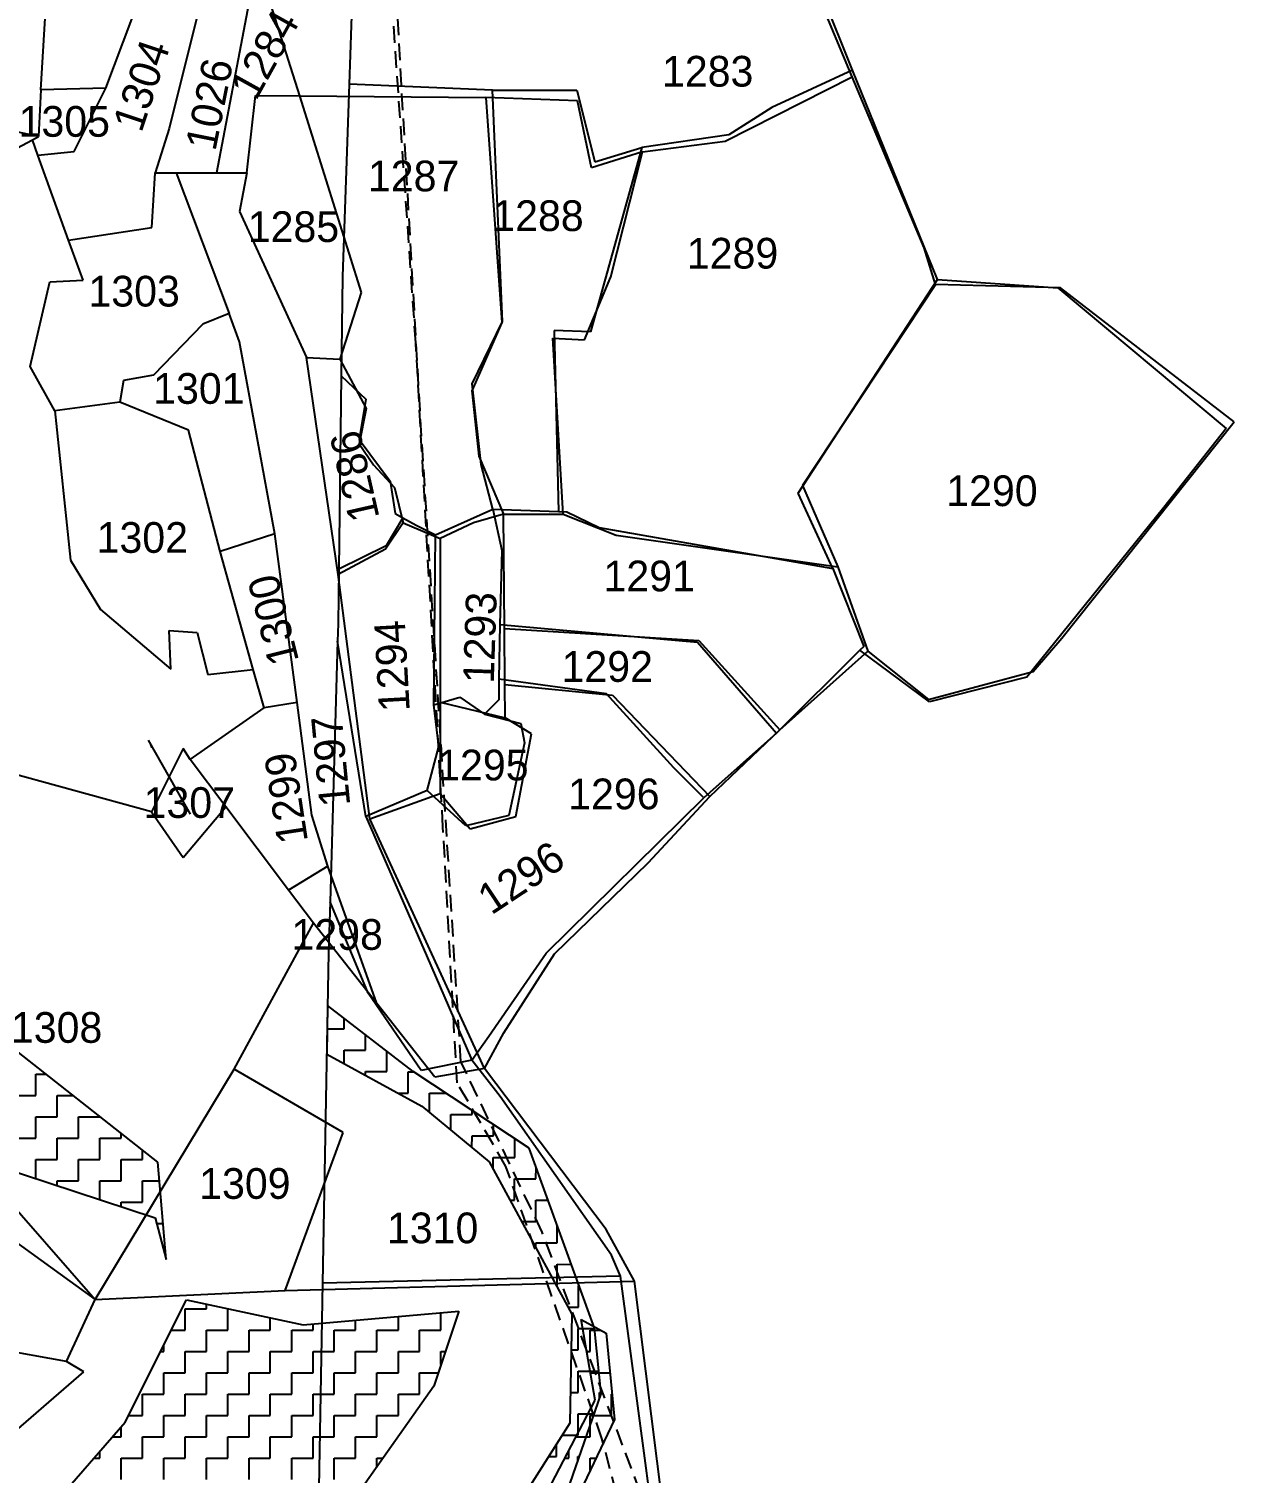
# Model space of a CAD drawing. Header units: metres. Extents: x 291362 to 296970, y 2012513 to 2016467.
# Drawn here: x 293728.5 to 294089.1, y 2013043 to 2013475.1 of the extents above; entities that cross this region are included whole.
import ezdxf
from ezdxf.enums import TextEntityAlignment as Align

# ---------------------------------------------------------------- set-up
doc = ezdxf.new("R2010")
doc.units = ezdxf.units.M
doc.linetypes.add('DASHED', pattern=[0.75, 0.5, -0.25])
for name, color, linetype in [('LINE_FOOTPATH', 1, 'DASHED'), ('OFF', 1, 'Continuous'), ('POLY_HATCH', 12, 'Continuous'), ('POLY_PARCEL', 6, 'Continuous'), ('TEXT_PARCEL', 7, 'Continuous'), ('V_BOUND_LINE', 7, 'Continuous')]:
    doc.layers.add(name, color=color, linetype=linetype)
doc.styles.get("Standard").update_dxf_attribs({"font": 'simplex.shx'})
doc.styles.add('TEXT_MAP', font='')
doc.styles.get('TEXT_MAP').set_extended_font_data('Kruti Dev 050')
doc.dimstyles.get("Standard").update_dxf_attribs({"dimtxt": 0.18, "dimasz": 0.18, "dimexe": 0.18, "dimexo": 0.0625, "dimgap": 0.09, "dimtad": 0, "dimtih": 1, "dimtoh": 1, "dimdec": 4, "dimzin": 0, "dimdsep": 46, "dimtxsty": 'Standard', "dimcen": 0.09, "dimadec": 0, "dimazin": 0, "dimtfac": 1, "dimtdec": 4, "dimtofl": 0, "dimtmove": 0, "dimatfit": 3, "dimfxl": 1, "dimtolj": 1, "dimtzin": 0, "dimarcsym": 0})

msp = doc.modelspace()

# ---------------------------------------------------------------- linework, layer by layer
at = {"layer": 'LINE_FOOTPATH', "ltscale": 10}
for p, q in [((293845.52, 2013360.95), (293835.71, 2013533.13)), ((293844.25, 2013381.17), (293835.73, 2013503.55)), ((293852.38, 2013236.37), (293844.25, 2013381.17)), ((293857.75, 2013166.16), (293845.52, 2013360.95)), ((293856.6, 2013159.83), (293852.38, 2013236.37)), ((293882.07, 2013115.13), (293857.75, 2013166.16)), ((293871.23, 2013134.8), (293856.6, 2013159.83)), ((293899.95, 2013053.44), (293871.23, 2013134.8)), ((293919.35, 2013016.31), (293882.07, 2013115.13)), ((293913.72, 2013000.8), (293899.95, 2013053.44))]:
    msp.add_line(p, q, dxfattribs=at)
at = {"layer": 'OFF'}
for p, q in [((293826.83, 2013532.43), (293824.28, 2013458.53)), ((293824.28, 2013458.53), (293822.3, 2013401.05)), ((293822.3, 2013401.05), (293821.93, 2013371.34)), ((293821.93, 2013371.34), (293821.21, 2013313.48)), ((293821.21, 2013313.48), (293821.01, 2013297.13)), ((293821.01, 2013297.13), (293820.86, 2013291.97)), ((293820.86, 2013291.97), (293818.59, 2013213.93)), ((293818.59, 2013213.93), (293818.14, 2013198.67)), ((293818.14, 2013198.67), (293816.35, 2013099.88)), ((293816.35, 2013099.88), (293814.5, 2012997.27))]:
    msp.add_line(p, q, dxfattribs=at)
at = {"layer": 'POLY_HATCH'}
for p, q in [((293767.07, 2013136.06), (293693.02, 2013194.26)), ((293817.86, 2013182.91), (293817.6, 2013168.42)), ((293843.48, 2013163.17), (293817.86, 2013182.91)), ((293817.6, 2013168.42), (293846.05, 2013152.8)), ((293878.13, 2013140.29), (293843.48, 2013163.17)), ((293846.05, 2013152.8), (293866.21, 2013136.18)), ((293710.49, 2013137.72), (293766.24, 2013119.43)), ((293897.68, 2013086.4), (293878.13, 2013140.29)), ((293769.56, 2013106.96), (293767.07, 2013136.06)), ((293866.21, 2013136.18), (293872.39, 2013124.78)), ((293872.39, 2013124.78), (293890.96, 2013090.56)), ((293766.24, 2013119.43), (293769.56, 2013106.96)), ((293757.28, 2013058.26), (293775.59, 2013094.85)), ((293775.59, 2013094.85), (293810.53, 2013087.36)), ((293810.53, 2013087.36), (293857.12, 2013091.52)), ((293857.12, 2013091.52), (293849.64, 2013069.07)), ((293890.96, 2013090.56), (293890.35, 2013057.94)), ((293897.89, 2013064.91), (293893.73, 2013089.02)), ((293893.73, 2013089.02), (293901.22, 2013084.87)), ((293899.7, 2013066.72), (293897.68, 2013086.4)), ((293901.22, 2013084.87), (293903.72, 2013059.09)), ((293849.64, 2013069.07), (293815.52, 2013020.84)), ((293876.26, 2013023.34), (293897.89, 2013064.91)), ((293888.74, 2013035.16), (293899.7, 2013066.72)), ((293740.64, 2013039.13), (293757.28, 2013058.26)), ((293890.35, 2013057.94), (293874.23, 2013032.61)), ((293903.72, 2013059.09), (293884.58, 2013019.18))]:
    msp.add_line(p, q, dxfattribs=at)
at = {"layer": 'POLY_HATCH', "linetype": 'Continuous'}
for p, q in [((293822.82, 2013175.96), (293822.83, 2013179.08)), ((293817.73, 2013175.97), (293822.82, 2013175.96)), ((293829.19, 2013169.55), (293829.21, 2013174.17)), ((293822.79, 2013165.57), (293822.8, 2013169.57)), ((293822.8, 2013169.57), (293829.19, 2013169.55)), ((293835.57, 2013163.15), (293835.58, 2013169.25)), ((293829.17, 2013162.06), (293829.18, 2013163.16)), ((293829.18, 2013163.16), (293835.57, 2013163.15)), ((293841.94, 2013156.74), (293841.95, 2013163.13)), ((293841.95, 2013163.13), (293843.54, 2013163.13)), ((293730.52, 2013162.4), (293733.56, 2013162.4)), ((293730.52, 2013156.02), (293730.52, 2013162.4)), ((293724.14, 2013156.02), (293730.52, 2013156.02)), ((293736.91, 2013156.02), (293741.68, 2013156.02)), ((293736.91, 2013149.64), (293736.91, 2013156.02)), ((293838.86, 2013156.75), (293841.94, 2013156.74)), ((293848.31, 2013150.94), (293848.33, 2013156.72)), ((293848.33, 2013156.72), (293853.26, 2013156.71)), ((293854.69, 2013145.68), (293854.7, 2013150.32)), ((293854.7, 2013150.32), (293861.09, 2013150.3)), ((293861.09, 2013150.3), (293861.09, 2013151.54)), ((293730.52, 2013149.64), (293736.91, 2013149.64)), ((293730.52, 2013143.25), (293730.52, 2013149.64)), ((293743.29, 2013149.64), (293749.67, 2013149.64)), ((293743.29, 2013143.25), (293743.29, 2013149.64)), ((293749.67, 2013149.64), (293749.67, 2013149.74)), ((293867.46, 2013143.9), (293867.47, 2013147.33)), ((293724.14, 2013143.25), (293730.52, 2013143.25)), ((293736.91, 2013143.25), (293743.29, 2013143.25)), ((293736.91, 2013136.87), (293736.91, 2013143.25)), ((293749.67, 2013143.25), (293756.05, 2013143.25)), ((293749.67, 2013136.87), (293749.67, 2013143.25)), ((293756.05, 2013143.25), (293756.05, 2013144.72)), ((293861.06, 2013140.42), (293861.07, 2013143.91)), ((293861.07, 2013143.91), (293867.46, 2013143.9)), ((293873.83, 2013137.49), (293873.85, 2013143.12)), ((293762.43, 2013136.87), (293762.43, 2013139.7)), ((293867.43, 2013133.92), (293867.44, 2013137.51)), ((293867.44, 2013137.51), (293873.83, 2013137.49)), ((293730.52, 2013136.87), (293736.91, 2013136.87)), ((293730.52, 2013131.15), (293730.52, 2013136.87)), ((293743.29, 2013136.87), (293749.67, 2013136.87)), ((293743.29, 2013130.49), (293743.29, 2013136.87)), ((293756.05, 2013136.87), (293762.43, 2013136.87)), ((293756.05, 2013130.49), (293756.05, 2013136.87)), ((293880.2, 2013131.09), (293880.21, 2013134.56)), ((293736.91, 2013130.49), (293743.29, 2013130.49)), ((293736.91, 2013129.05), (293736.91, 2013130.49)), ((293749.67, 2013130.49), (293756.05, 2013130.49)), ((293749.67, 2013124.87), (293749.67, 2013130.49)), ((293762.43, 2013130.49), (293767.55, 2013130.49)), ((293762.43, 2013124.11), (293762.43, 2013130.49)), ((293873.8, 2013124.71), (293873.82, 2013131.1)), ((293873.82, 2013131.1), (293880.2, 2013131.09)), ((293872.43, 2013124.72), (293873.8, 2013124.71)), ((293880.17, 2013118.31), (293880.19, 2013124.7)), ((293880.19, 2013124.7), (293883.79, 2013124.69)), ((293756.05, 2013124.11), (293762.43, 2013124.11)), ((293756.05, 2013122.77), (293756.05, 2013124.11)), ((293766.69, 2013117.73), (293768.64, 2013117.73)), ((293875.9, 2013118.32), (293880.17, 2013118.31)), ((293886.54, 2013111.9), (293886.56, 2013117.07)), ((293768.81, 2013111.34), (293769.19, 2013111.34)), ((293768.81, 2013109.76), (293768.81, 2013111.34)), ((293880.15, 2013111.92), (293886.54, 2013111.9)), ((293880.15, 2013110.48), (293880.15, 2013111.92)), ((293886.51, 2013099.13), (293886.53, 2013105.51)), ((293886.53, 2013105.51), (293890.75, 2013105.5)), ((293886.31, 2013099.13), (293886.51, 2013099.13)), ((293892.88, 2013092.72), (293892.9, 2013099.11)), ((293892.9, 2013099.11), (293893.07, 2013099.11)), ((293775.2, 2013092.2), (293781.58, 2013092.2)), ((293775.2, 2013085.82), (293775.2, 2013092.2)), ((293781.58, 2013092.2), (293781.58, 2013093.56)), ((293787.96, 2013085.82), (293787.96, 2013092.2)), ((293839.02, 2013085.82), (293839.02, 2013089.9)), ((293851.78, 2013085.82), (293851.78, 2013091.04)), ((293889.78, 2013092.73), (293892.88, 2013092.72)), ((293771.07, 2013085.82), (293775.2, 2013085.82)), ((293781.58, 2013085.82), (293787.96, 2013085.82)), ((293781.58, 2013079.43), (293781.58, 2013085.82)), ((293794.34, 2013085.82), (293800.72, 2013085.82)), ((293794.34, 2013079.43), (293794.34, 2013085.82)), ((293800.72, 2013085.82), (293800.72, 2013089.46)), ((293807.11, 2013085.82), (293813.49, 2013085.82)), ((293807.11, 2013079.43), (293807.11, 2013085.82)), ((293813.49, 2013085.82), (293813.49, 2013087.63)), ((293819.87, 2013085.82), (293826.25, 2013085.82)), ((293819.87, 2013079.43), (293819.87, 2013085.82)), ((293826.25, 2013085.82), (293826.25, 2013088.76)), ((293832.63, 2013085.82), (293839.02, 2013085.82)), ((293832.63, 2013079.43), (293832.63, 2013085.82)), ((293845.4, 2013085.82), (293851.78, 2013085.82)), ((293845.4, 2013079.43), (293845.4, 2013085.82)), ((293892.85, 2013079.94), (293892.87, 2013086.33)), ((293892.87, 2013086.33), (293897.69, 2013086.32)), ((293896.45, 2013085.82), (293899.51, 2013085.82)), ((293896.45, 2013079.43), (293896.45, 2013085.82)), ((293768.81, 2013079.43), (293768.81, 2013081.31)), ((293767.88, 2013079.43), (293768.81, 2013079.43)), ((293775.2, 2013079.43), (293781.58, 2013079.43)), ((293775.2, 2013073.05), (293775.2, 2013079.43)), ((293787.96, 2013079.43), (293794.34, 2013079.43)), ((293787.96, 2013073.05), (293787.96, 2013079.43)), ((293800.72, 2013079.43), (293807.11, 2013079.43)), ((293800.72, 2013073.05), (293800.72, 2013079.43)), ((293813.49, 2013079.43), (293819.87, 2013079.43)), ((293813.49, 2013073.05), (293813.49, 2013079.43)), ((293826.25, 2013079.43), (293832.63, 2013079.43)), ((293826.25, 2013073.05), (293826.25, 2013079.43)), ((293839.02, 2013079.43), (293845.4, 2013079.43)), ((293839.02, 2013073.05), (293839.02, 2013079.43)), ((293851.78, 2013079.43), (293853.09, 2013079.43)), ((293851.78, 2013075.5), (293851.78, 2013079.43)), ((293890.76, 2013079.95), (293892.85, 2013079.94)), ((293895.39, 2013079.43), (293896.45, 2013079.43)), ((293768.81, 2013073.05), (293775.2, 2013073.05)), ((293768.81, 2013066.67), (293768.81, 2013073.05)), ((293781.58, 2013073.05), (293787.96, 2013073.05)), ((293781.58, 2013066.67), (293781.58, 2013073.05)), ((293794.34, 2013073.05), (293800.72, 2013073.05)), ((293794.34, 2013066.67), (293794.34, 2013073.05)), ((293807.11, 2013073.05), (293813.49, 2013073.05)), ((293807.11, 2013066.67), (293807.11, 2013073.05)), ((293819.87, 2013073.05), (293826.25, 2013073.05)), ((293819.87, 2013066.67), (293819.87, 2013073.05)), ((293832.63, 2013073.05), (293839.02, 2013073.05)), ((293832.63, 2013066.67), (293832.63, 2013073.05)), ((293845.4, 2013073.05), (293850.96, 2013073.05)), ((293845.4, 2013066.67), (293845.4, 2013073.05)), ((293892.82, 2013067.16), (293892.83, 2013073.55)), ((293892.83, 2013073.55), (293899, 2013073.54)), ((293896.49, 2013073.05), (293902.36, 2013073.05)), ((293762.43, 2013066.67), (293768.81, 2013066.67)), ((293762.43, 2013060.29), (293762.43, 2013066.67)), ((293775.2, 2013066.67), (293781.58, 2013066.67)), ((293775.2, 2013060.29), (293775.2, 2013066.67)), ((293787.96, 2013066.67), (293794.34, 2013066.67)), ((293787.96, 2013060.29), (293787.96, 2013066.67)), ((293800.72, 2013066.67), (293807.11, 2013066.67)), ((293800.72, 2013060.29), (293800.72, 2013066.67)), ((293813.49, 2013066.67), (293819.87, 2013066.67)), ((293813.49, 2013060.29), (293813.49, 2013066.67)), ((293826.25, 2013066.67), (293832.63, 2013066.67)), ((293826.25, 2013060.29), (293826.25, 2013066.67)), ((293839.02, 2013066.67), (293845.4, 2013066.67)), ((293839.02, 2013060.29), (293839.02, 2013066.67)), ((293890.52, 2013067.17), (293892.82, 2013067.16)), ((293899.2, 2013067.15), (293899.66, 2013067.15)), ((293899.2, 2013065.27), (293899.2, 2013067.15)), ((293902.84, 2013066.67), (293902.98, 2013066.67)), ((293902.84, 2013060.29), (293902.84, 2013066.67)), ((293758.3, 2013060.29), (293762.43, 2013060.29)), ((293768.81, 2013060.29), (293775.2, 2013060.29)), ((293768.81, 2013053.91), (293768.81, 2013060.29)), ((293781.58, 2013060.29), (293787.96, 2013060.29)), ((293781.58, 2013053.91), (293781.58, 2013060.29)), ((293794.34, 2013060.29), (293800.72, 2013060.29)), ((293794.34, 2013053.91), (293794.34, 2013060.29)), ((293807.11, 2013060.29), (293813.49, 2013060.29)), ((293807.11, 2013053.91), (293807.11, 2013060.29)), ((293819.87, 2013060.29), (293826.25, 2013060.29)), ((293819.87, 2013053.91), (293819.87, 2013060.29)), ((293832.63, 2013060.29), (293839.02, 2013060.29)), ((293832.63, 2013053.91), (293832.63, 2013060.29)), ((293892.78, 2013054.39), (293892.8, 2013060.78)), ((293892.8, 2013060.78), (293897.63, 2013060.76)), ((293896.45, 2013060.29), (293902.84, 2013060.29)), ((293896.45, 2013053.91), (293896.45, 2013060.29)), ((293756.05, 2013053.91), (293756.05, 2013056.84)), ((293753.5, 2013053.91), (293756.05, 2013053.91)), ((293762.43, 2013053.91), (293768.81, 2013053.91)), ((293762.43, 2013047.52), (293762.43, 2013053.91)), ((293775.2, 2013053.91), (293781.58, 2013053.91)), ((293775.2, 2013047.52), (293775.2, 2013053.91)), ((293787.96, 2013053.91), (293794.34, 2013053.91)), ((293787.96, 2013047.52), (293787.96, 2013053.91)), ((293800.72, 2013053.91), (293807.11, 2013053.91)), ((293800.72, 2013047.52), (293800.72, 2013053.91)), ((293813.49, 2013053.91), (293819.87, 2013053.91)), ((293813.49, 2013047.52), (293813.49, 2013053.91)), ((293826.25, 2013053.91), (293832.63, 2013053.91)), ((293826.25, 2013047.52), (293826.25, 2013053.91)), ((293886.38, 2013048.01), (293886.39, 2013051.71)), ((293888.1, 2013054.4), (293892.78, 2013054.39)), ((293892.17, 2013053.91), (293896.45, 2013053.91)), ((293747.94, 2013047.52), (293749.67, 2013047.52)), ((293749.67, 2013047.52), (293749.67, 2013049.51)), ((293756.05, 2013047.52), (293762.43, 2013047.52)), ((293756.05, 2013041.14), (293756.05, 2013047.52)), ((293768.81, 2013047.52), (293775.2, 2013047.52)), ((293768.81, 2013041.14), (293768.81, 2013047.52)), ((293781.58, 2013047.52), (293787.96, 2013047.52)), ((293781.58, 2013041.14), (293781.58, 2013047.52)), ((293794.34, 2013047.52), (293800.72, 2013047.52)), ((293794.34, 2013041.14), (293794.34, 2013047.52)), ((293807.11, 2013047.52), (293813.49, 2013047.52)), ((293807.11, 2013041.14), (293807.11, 2013047.52)), ((293819.87, 2013047.52), (293826.25, 2013047.52)), ((293819.87, 2013041.14), (293819.87, 2013047.52)), ((293832.63, 2013047.52), (293834.4, 2013047.52)), ((293832.63, 2013045.03), (293832.63, 2013047.52)), ((293884.04, 2013048.02), (293886.38, 2013048.01)), ((293888.85, 2013047.52), (293890.07, 2013047.52)), ((293890.07, 2013047.52), (293890.07, 2013049.88)), ((293892.76, 2013046.74), (293892.77, 2013048)), ((293892.77, 2013048), (293893.2, 2013048)), ((293896.45, 2013047.52), (293898.17, 2013047.52)), ((293896.45, 2013043.94), (293896.45, 2013047.52))]:
    msp.add_line(p, q, dxfattribs=at)
at = {"layer": 'POLY_PARCEL'}
for p, q in [((293751.5, 2013457.39), (293769.4, 2013504.73)), ((293785.06, 2013503.71), (293770.45, 2013445.29)), ((293732.03, 2013456.86), (293734.14, 2013492.11)), ((293796.67, 2013495.38), (293784.66, 2013432.01)), ((293796.67, 2013495.38), (293809.44, 2013455.05)), ((293974.88, 2013462.76), (293964.88, 2013487.85)), ((293974.88, 2013462.76), (293950.76, 2013451.56)), ((294000.37, 2013400.15), (293974.88, 2013462.76)), ((293731.4, 2013442.9), (293656.7, 2013458.68)), ((293751.5, 2013457.39), (293732.03, 2013456.86)), ((293742.03, 2013438.46), (293751.5, 2013457.39)), ((293867.21, 2013456.82), (293824.28, 2013458.53)), ((293936.79, 2013441.48), (293974.76, 2013460.8)), ((293732.03, 2013456.86), (293731.4, 2013442.9)), ((293793.65, 2013432.01), (293796.28, 2013455.15)), ((293796.28, 2013455.15), (293809.44, 2013455.05)), ((293809.44, 2013455.05), (293865.22, 2013454.63)), ((293809.44, 2013455.05), (293827.85, 2013396.24)), ((293865.22, 2013454.63), (293869.96, 2013387.3)), ((293892.59, 2013453.58), (293865.22, 2013454.63)), ((293867.21, 2013456.82), (293892.47, 2013456.76)), ((293870.14, 2013387.53), (293867.21, 2013456.82)), ((293892.47, 2013456.76), (293897.85, 2013435.38)), ((293896.8, 2013433.59), (293892.59, 2013453.58)), ((293950.76, 2013451.56), (293937.91, 2013443.43)), ((293770.45, 2013445.29), (293766.28, 2013432.01)), ((293707.73, 2013430.28), (293729.54, 2013441.91)), ((293729.54, 2013441.91), (293731.4, 2013442.9)), ((293731.18, 2013437.37), (293729.54, 2013441.91)), ((293911.86, 2013439.62), (293896.56, 2013384.5)), ((293897.85, 2013435.38), (293911.86, 2013439.62)), ((293937.91, 2013443.43), (293911.86, 2013439.62)), ((293912.06, 2013438.32), (293936.79, 2013441.48)), ((293731.18, 2013437.37), (293742.03, 2013438.46)), ((293740.36, 2013411.94), (293731.18, 2013437.37)), ((293912.06, 2013438.32), (293896.8, 2013433.59)), ((293902.59, 2013400.98), (293912.06, 2013438.32)), ((293765.23, 2013415.71), (293766.28, 2013432.01)), ((293766.28, 2013432.01), (293772.59, 2013432.01)), ((293772.59, 2013432.01), (293788.38, 2013389.93)), ((293772.59, 2013432.01), (293784.66, 2013432.01)), ((293784.66, 2013432.01), (293793.65, 2013432.01)), ((293793.65, 2013432.01), (293791.54, 2013420.44)), ((293791.54, 2013420.44), (293811.54, 2013376.78)), ((293740.36, 2013411.94), (293765.23, 2013415.71)), ((293744.7, 2013399.93), (293740.36, 2013411.94)), ((293894.69, 2013382.04), (293902.59, 2013400.98)), ((293728.91, 2013374.15), (293734.7, 2013399.4)), ((293734.7, 2013399.4), (293744.7, 2013399.93)), ((293958.62, 2013336.17), (294000.37, 2013400.15)), ((293999.78, 2013398.63), (293959.91, 2013338.52)), ((294000.37, 2013400.15), (294036.32, 2013397.63)), ((294036.32, 2013397.63), (294086.74, 2013355.55)), ((293827.85, 2013396.24), (293821.54, 2013376.26)), ((293788.38, 2013389.93), (293780.49, 2013386.78)), ((293791.54, 2013381.52), (293788.38, 2013389.93)), ((293780.49, 2013386.78), (293765.75, 2013371.52)), ((293869.96, 2013387.3), (293861.01, 2013366.79)), ((293861.15, 2013368.91), (293870.14, 2013387.53)), ((293896.56, 2013384.5), (293885.67, 2013384.91)), ((293885.67, 2013384.91), (293886.95, 2013330.72)), ((293802.1, 2013324), (293791.54, 2013381.52)), ((293888.38, 2013329.97), (293885.22, 2013382.57)), ((293885.22, 2013382.57), (293894.69, 2013382.04)), ((293821.05, 2013311.9), (293811.54, 2013376.78)), ((293811.54, 2013376.78), (293821.54, 2013376.26)), ((293821.54, 2013376.26), (293829.43, 2013361.53)), ((293736.22, 2013360.84), (293728.91, 2013374.15)), ((293765.75, 2013371.52), (293756.81, 2013369.95)), ((293821.93, 2013371.34), (293829.27, 2013364.33)), ((293756.81, 2013369.95), (293755.69, 2013363.47)), ((293861.01, 2013366.79), (293863.11, 2013347.33)), ((293863.81, 2013344.82), (293861.15, 2013368.91)), ((293755.69, 2013363.47), (293736.22, 2013360.84)), ((293776.22, 2013355.05), (293755.69, 2013363.47)), ((293829.27, 2013364.33), (293827.29, 2013352.29)), ((293736.22, 2013360.84), (293740.96, 2013316.13)), ((293829.43, 2013361.53), (293827.33, 2013351.01)), ((293785.69, 2013318.76), (293776.22, 2013355.05)), ((294086.74, 2013355.55), (294068.02, 2013331.9)), ((293827.29, 2013352.29), (293836.59, 2013339.84)), ((293827.33, 2013351.01), (293831.54, 2013344.7)), ((293831.54, 2013344.7), (293837.85, 2013337.86)), ((293863.11, 2013347.33), (293870.48, 2013329.97)), ((293867.25, 2013331.46), (293863.81, 2013344.82)), ((293836.59, 2013339.84), (293838.12, 2013330.13)), ((293837.85, 2013337.86), (293840.48, 2013327.34)), ((293969.04, 2013313.71), (293958.62, 2013336.17)), ((293959.91, 2013338.52), (293970.48, 2013314.19)), ((294068.02, 2013331.9), (294027.08, 2013281.12)), ((293840.48, 2013327.34), (293835.22, 2013319.45)), ((293840.4, 2013328.83), (293835.37, 2013320.42)), ((293838.12, 2013330.13), (293840.4, 2013328.83)), ((293840.4, 2013328.83), (293844.33, 2013326.61)), ((293840.48, 2013327.34), (293851.54, 2013322.61)), ((293850.13, 2013323.73), (293867.25, 2013331.46)), ((293861.54, 2013327.34), (293851.54, 2013322.61)), ((293870.48, 2013329.97), (293861.54, 2013327.34)), ((293867.25, 2013331.46), (293869.94, 2013319.02)), ((293867.25, 2013331.46), (293886.95, 2013330.72)), ((293870.48, 2013329.97), (293888.38, 2013329.97)), ((293870.78, 2013295.77), (293870.48, 2013329.97)), ((293886.95, 2013330.72), (293889.4, 2013330.62)), ((293888.38, 2013329.97), (293904.16, 2013323.66)), ((293889.4, 2013330.62), (293899.11, 2013325.94)), ((293802.1, 2013324), (293785.69, 2013318.76)), ((293808.72, 2013273.62), (293802.1, 2013324)), ((293844.33, 2013326.61), (293850.13, 2013323.73)), ((293849.61, 2013272.85), (293850.13, 2013323.73)), ((293899.11, 2013325.94), (293969.04, 2013313.71)), ((293904.16, 2013323.66), (293970.48, 2013314.19)), ((293795.63, 2013283.42), (293785.69, 2013318.76)), ((293835.22, 2013319.45), (293821.05, 2013311.9)), ((293835.37, 2013320.42), (293821.21, 2013313.48)), ((293851.54, 2013322.61), (293851.54, 2013273.69)), ((293869.94, 2013319.02), (293869.43, 2013296.9)), ((293740.96, 2013316.13), (293749.91, 2013301.4)), ((293830.52, 2013238.79), (293821.05, 2013311.9)), ((293969.04, 2013313.71), (293978.3, 2013290.38)), ((293970.48, 2013314.19), (293979.45, 2013288.95)), ((293749.91, 2013301.4), (293770.96, 2013283.52)), ((293770.96, 2013283.52), (293770.43, 2013295.09)), ((293770.43, 2013295.09), (293778.85, 2013294.57)), ((293778.85, 2013294.57), (293782.01, 2013281.94)), ((293869.43, 2013296.9), (293869.06, 2013280.57)), ((293869.43, 2013296.9), (293928.56, 2013291.68)), ((293870.78, 2013295.77), (293928.9, 2013292.1)), ((293870.92, 2013278.94), (293870.78, 2013295.77)), ((293829.31, 2013239.5), (293820.86, 2013291.97)), ((293928.56, 2013291.68), (293952.19, 2013264.43)), ((293928.9, 2013292.1), (293953.16, 2013265.38)), ((293977.12, 2013289.2), (293952.19, 2013264.43)), ((293978.3, 2013290.38), (293977.12, 2013289.2)), ((293997.91, 2013273.82), (293977.12, 2013289.2)), ((293782.01, 2013281.94), (293795.63, 2013283.42)), ((293798.85, 2013271.95), (293795.63, 2013283.42)), ((293869.06, 2013280.57), (293869.05, 2013274.35)), ((293901.31, 2013276.21), (293869.06, 2013280.57)), ((294027.08, 2013281.12), (293997.91, 2013273.82)), ((293870.92, 2013278.94), (293903.11, 2013275.8)), ((293871.01, 2013268.96), (293870.92, 2013278.94)), ((293921.46, 2013254.02), (293901.31, 2013276.21)), ((293903.11, 2013275.8), (293932.27, 2013245.5)), ((293776.76, 2013256.5), (293798.85, 2013271.95)), ((293808.72, 2013273.62), (293798.85, 2013271.95)), ((293813.15, 2013239.85), (293808.72, 2013273.62)), ((293849.61, 2013272.85), (293857.39, 2013275.16)), ((293851.13, 2013260.42), (293849.61, 2013272.85)), ((293851.54, 2013273.69), (293871.01, 2013268.96)), ((293851.54, 2013273.69), (293851.54, 2013246.34)), ((293857.39, 2013275.16), (293864.76, 2013270.09)), ((293869.05, 2013274.35), (293864.76, 2013270.09)), ((293864.76, 2013270.09), (293875.63, 2013267.34)), ((293878.9, 2013264.22), (293871.01, 2013268.96)), ((293875.63, 2013267.34), (293876.79, 2013261.51)), ((293874.17, 2013239.5), (293878.9, 2013264.22)), ((293952.19, 2013264.43), (293930.38, 2013245.06)), ((293774.64, 2013259.85), (293765.17, 2013240.92)), ((293776.76, 2013256.5), (293774.64, 2013259.85)), ((293847.6, 2013247.22), (293851.13, 2013260.42)), ((293876.79, 2013261.51), (293872.07, 2013239.77)), ((293765.17, 2013240.92), (293707.28, 2013256.7)), ((293787.41, 2013242.35), (293776.76, 2013256.5)), ((293930.38, 2013245.06), (293921.46, 2013254.02)), ((293847.6, 2013247.22), (293829.31, 2013239.5)), ((293830.52, 2013238.79), (293851.54, 2013246.34)), ((293859.23, 2013236.7), (293847.6, 2013247.22)), ((293851.54, 2013246.34), (293860.48, 2013235.82)), ((293765.17, 2013240.92), (293774.64, 2013227.24)), ((293774.64, 2013227.24), (293787.41, 2013242.35)), ((293806.19, 2013217.41), (293787.41, 2013242.35)), ((293883.23, 2013198.57), (293930.38, 2013245.06)), ((293817.89, 2013224.59), (293813.15, 2013239.85)), ((293829.31, 2013239.5), (293847.47, 2013197.89)), ((293864.83, 2013164.11), (293830.52, 2013238.79)), ((293872.07, 2013239.77), (293859.23, 2013236.7)), ((293860.48, 2013235.82), (293874.17, 2013239.5)), ((293817.89, 2013224.59), (293806.19, 2013217.41)), ((293832.58, 2013183.53), (293817.89, 2013224.59)), ((293813.6, 2013207.58), (293806.19, 2013217.41)), ((293829.95, 2013186.67), (293818.59, 2013213.93)), ((293789.91, 2013163.93), (293813.6, 2013207.58)), ((293832.58, 2013183.53), (293813.6, 2013207.58)), ((293847.47, 2013197.89), (293861, 2013166.58)), ((293866.06, 2013173.76), (293883.23, 2013198.57)), ((293845.83, 2013163.51), (293829.95, 2013186.67)), ((293671.49, 2013182.53), (293748.34, 2013095.02)), ((293849.99, 2013161.47), (293832.58, 2013183.53)), ((293861, 2013166.58), (293866.06, 2013173.76)), ((293748.34, 2013095.02), (293789.91, 2013163.93)), ((293822.55, 2013144.98), (293789.91, 2013163.93)), ((293861, 2013166.58), (293845.83, 2013163.51)), ((293864.83, 2013164.11), (293849.99, 2013161.47)), ((293869.52, 2013155.68), (293861, 2013166.58)), ((293902.82, 2013108.21), (293869.52, 2013155.68)), ((293676.76, 2013146.57), (293748.34, 2013095.02)), ((293805.18, 2013097.64), (293822.55, 2013144.98)), ((293905.53, 2013101.99), (293902.82, 2013108.21)), ((293805.18, 2013097.64), (293909.65, 2013100.45)), ((293905.53, 2013101.99), (293816.35, 2013099.88)), ((293913.15, 2013044.48), (293905.53, 2013101.99)), ((293739.72, 2013076.43), (293620.82, 2013097.9)), ((293739.72, 2013076.43), (293748.34, 2013095.02)), ((293748.34, 2013095.02), (293805.18, 2013097.64)), ((293654.22, 2012995.15), (293744.95, 2013073.29)), ((293744.95, 2013073.29), (293739.72, 2013076.43)), ((293915.5, 2013026.89), (293913.15, 2013044.48))]:
    msp.add_line(p, q, dxfattribs=at)
at = {"layer": 'V_BOUND_LINE'}
for p, q in [((293974.76, 2013460.8), (293963.97, 2013486.73)), ((293996.33, 2013409.6), (293974.76, 2013460.8)), ((293999.78, 2013398.63), (293996.33, 2013409.6)), ((294037.18, 2013397.62), (293999.78, 2013398.63)), ((294089.09, 2013357.54), (294037.18, 2013397.62)), ((294037.52, 2013292.87), (294089.09, 2013357.54)), ((294028.99, 2013282.89), (294037.52, 2013292.87)), ((293953.16, 2013265.38), (293979.45, 2013288.95)), ((293979.45, 2013288.95), (293997.65, 2013274.47)), ((293997.65, 2013274.47), (294028.99, 2013282.89)), ((293932.27, 2013245.5), (293953.16, 2013265.38)), ((293913.73, 2013225.63), (293932.27, 2013245.5)), ((293885.76, 2013198.35), (293913.73, 2013225.63)), ((293870.59, 2013174.77), (293885.76, 2013198.35)), ((293864.83, 2013164.11), (293870.59, 2013174.77)), ((293901.22, 2013115.95), (293864.83, 2013164.11)), ((293909.65, 2013100.45), (293901.22, 2013115.95)), ((293919.43, 2013023.49), (293909.65, 2013100.45))]:
    msp.add_line(p, q, dxfattribs=at)

# ---------------------------------------------------------------- texts
at = {"layer": 'TEXT_PARCEL', "style": 'TEXT_MAP'}
for s, rotation, p in [('1284', 60.9313, (293799.03, 2013467.5)), ('1304', 71.5551, (293762.11, 2013458.23)), ('1026', 78.6837, (293782.45, 2013452.59)), ('1286', 102.8115, (293825.92, 2013341.24)), ('1300', 104.0441, (293801.58, 2013298.21)), ('1293', 88.0897, (293863.43, 2013292.98)), ('1297', 95.5132, (293818.77, 2013256.01)), ('1299', 98.5881, (293805.42, 2013244.94))]:
    msp.add_text(s, height=9.19, rotation=rotation, dxfattribs=at).set_placement(p, align=Align.MIDDLE)
for s, p in [('1283', (293931.58, 2013462.44)), ('1305', (293739.07, 2013447.44)), ('1287', (293843.6, 2013431.11)), ('1288', (293880.81, 2013419.23)), ('1285', (293807.64, 2013415.95)), ('1289', (293939.02, 2013408)), ('1303', (293759.97, 2013396.65)), ('1301', (293779.34, 2013367.54)), ('1290', (294016.63, 2013336.94)), ('1302', (293762.42, 2013322.96)), ('1291', (293914.08, 2013311.44)), ('1292', (293901.53, 2013284.36)), ('1295', (293864.32, 2013254.88)), ('1296', (293903.51, 2013246.24)), ('1307', (293776.48, 2013243.65)), ('1298', (293820.73, 2013204.19)), ('1308', (293736.78, 2013176.37)), ('1309', (293793.1, 2013129.69)), ('1310', (293849.29, 2013116.4))]:
    msp.add_text(s, height=9.19, dxfattribs=at).set_placement(p, align=Align.MIDDLE)
for s, rotation, p in [('1294', 93.1549, (293841.7, 2013284.72)), ('1296', 33.5258, (293878.25, 2013217.39))]:
    msp.add_text(s, height=9.2, rotation=rotation, dxfattribs=at).set_placement(p, align=Align.CENTER)

# ---------------------------------------------------------------- leaders
msp.add_leader([(293764.12, 2013262.29), (293776.76, 2013240.18)], dimstyle='Standard', override={"dimtxt": 2.5, "dimasz": 2.5, "dimexe": 1.25, "dimexo": 0.625, "dimgap": 0.625, "dimtad": 1, "dimtih": 0, "dimtoh": 0, "dimzin": 8, "dimcen": 2.5, "dimtofl": 1})

doc.saveas('drawing.dxf')
